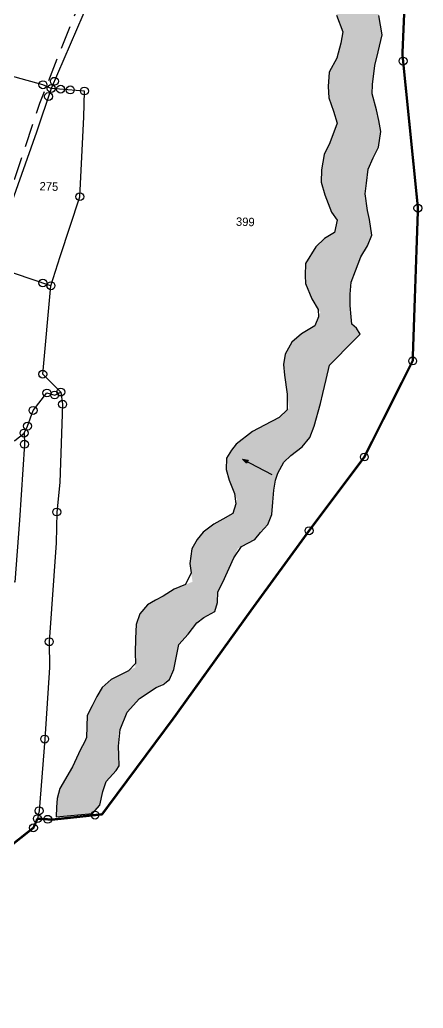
# Model space of a CAD drawing. Header units: metres. Extents: x 289031 to 292295, y 2093397 to 2100710.
# Drawn here: x 291345 to 291803, y 2095040 to 2096164 of the extents above; entities that cross this region are included whole.
import ezdxf
from ezdxf.enums import TextEntityAlignment as Align

# ---------------------------------------------------------------- set-up
doc = ezdxf.new("R2010")
doc.units = ezdxf.units.M
doc.header["$MEASUREMENT"] = 0
doc.linetypes.add('DASHED', pattern=[0.75, 0.5, -0.25])
for name, color, linetype in [('LINE_FOOTPATH', 1, 'DASHED'), ('POLY_HATCH', 12, 'Continuous'), ('POLY_PARCEL', 6, 'Continuous'), ('SYM_ARROW', 1, 'Continuous'), ('SYM_STONE', 1, 'Continuous'), ('TEXT_PARCEL', 7, 'Continuous'), ('V_BOUND_LINE', 7, 'Continuous')]:
    doc.layers.add(name, color=color, linetype=linetype)
doc.styles.add('TEXT_MAP', font='KRDEV050.TTF', dxfattribs={"height": 1.8})

# ---------------------------------------------------------------- blocks, each defined once
blk = doc.blocks.new('STONE')
blk.add_circle((0, 0), 0.851)
blk = doc.blocks.new('ARROWASPECT')
h = blk.add_hatch(color=256)
h.paths.add_polyline_path([(2.85, -2.85), (3.72, -1.98), (0, 0)])
h.paths.add_polyline_path([(0, 0), (1.98, -3.72), (2.85, -2.85)])
for points in [[(0, 0), (17.15, -17.15)], [(0, 0), (1.98, -3.72)], [(0, 0), (3.72, -1.98)], [(3.72, -1.98), (1.98, -3.72)]]:
    blk.add_lwpolyline(points)
blk = doc.blocks.new('DS')
at = {"layer": 'POLY_HATCH'}
h = blk.add_hatch(dxfattribs=at)
h.set_pattern_fill('ZIGZAG', color=256, scale=10, style=0)
h.set_pattern_definition([(0, (-5833.5924, 8966.3008), (1.25, 1.25), [1.25, -1.25]), (90, (-5832.3424, 8966.3008), (-1.25, 1.25), [1.25, -1.25])])
h.paths.add_polyline_path([(-5317.07, 9460.95), (-5315.2, 9466.28), (-5313.78, 9468.87), (-5312.92, 9471.19), (-5313.53, 9474.48), (-5314.71, 9479.19), (-5314.39, 9482.28), (-5314.14, 9485.33), (-5312.01, 9490.67), (-5311.7, 9493.5), (-5312.19, 9495.81), (-5312.8, 9498.13), (-5313.91, 9502), (-5313.41, 9507.64), (-5312.8, 9510.57), (-5312.07, 9514.22), (-5312.91, 9518.34), (-5313.19, 9522.76), (-5312.46, 9529.35), (-5312.58, 9531.66), (-5312.82, 9533.13), (-5313.31, 9536.05), (-5314.17, 9537.51), (-5315.26, 9539.22), (-5316.12, 9542.98), (-5315.75, 9547.39), (-5315.87, 9550.56), (-5316.48, 9553.24), (-5317.21, 9556.41), (-5318.31, 9559.21), (-5319.57, 9562.29), (-5321.02, 9568.65), (-5321.85, 9570.55), (-5322.95, 9572.75), (-5324.77, 9575.4), (-5325.39, 9578.11), (-5325.75, 9580.79), (-5326, 9582.26), (-5327.58, 9584.57), (-5330.63, 9588.23), (-5334.64, 9592.5), (-5336.07, 9596.24), (-5336.36, 9596.76), (-5337.82, 9597.86), (-5339.04, 9597.98), (-5341.73, 9597.37), (-5342.58, 9596.15), (-5342.58, 9593.96), (-5342.34, 9591.28), (-5341.48, 9588.96), (-5340.02, 9586.16), (-5337.03, 9582.74), (-5334.18, 9579.32), (-5332.21, 9574.94), (-5331.6, 9572.62), (-5330.39, 9569.7), (-5329.65, 9568.48), (-5326.97, 9565.8), (-5326.97, 9561.29), (-5326.85, 9558.36), (-5326.12, 9556.29), (-5325.14, 9553.97), (-5323.31, 9551.9), (-5322.34, 9548.73), (-5322.46, 9545.19), (-5323.68, 9541.66), (-5322.46, 9539.1), (-5321.48, 9536.17), (-5319.92, 9532.61), (-5321.97, 9528.86), (-5322.34, 9526.79), (-5322.34, 9523.62), (-5321.95, 9518.15), (-5320.49, 9514.62), (-5321.25, 9509.53), (-5323.17, 9505.84), (-5323.3, 9502.79), (-5323.05, 9500.36), (-5321.03, 9495.19), (-5322.56, 9490.72), (-5323.66, 9488.16), (-5324.15, 9484.87), (-5324.15, 9482.19), (-5323.3, 9479.51), (-5321.71, 9475.85), (-5320.49, 9474.14), (-5320.98, 9471.46), (-5323.05, 9470.12), (-5324.88, 9468.29), (-5326.95, 9464.64), (-5326.95, 9462.08), (-5326.83, 9460.37), (-5325.37, 9457.08), (-5323.45, 9454.2), (-5324.52, 9451.35), (-5327.32, 9449.52), (-5329.39, 9447.69), (-5330.73, 9445.01), (-5330.98, 9442.81), (-5330.73, 9440.5), (-5329.46, 9433.5), (-5331.59, 9431.37), (-5334.64, 9429.66), (-5337.2, 9428.2), (-5340.62, 9425.4), (-5341.59, 9424.05), (-5342.57, 9422.35), (-5342.57, 9419.91), (-5341.84, 9417.59), (-5340.02, 9413.4), (-5340.86, 9410.52), (-5345.77, 9407.35), (-5347.08, 9406.26), (-5348.3, 9404.67), (-5349.4, 9402.6), (-5349.77, 9399.43), (-5349.04, 9395.57), (-5352.94, 9393.82), (-5355.25, 9392.24), (-5356.84, 9391.38), (-5358.55, 9390.29), (-5360.13, 9388.34), (-5360.86, 9386.02), (-5360.86, 9379.92), (-5360.7, 9376.82), (-5365.86, 9374.07), (-5367.69, 9372.24), (-5368.79, 9370.29), (-5370.74, 9366.15), (-5370.74, 9361.1), (-5371.96, 9358.83), (-5373.55, 9355.05), (-5376.11, 9350.3), (-5376.59, 9348.11), (-5376.72, 9346.28), (-5376.72, 9344.2), (-5368.91, 9345.18), (-5367.45, 9347.01), (-5366.43, 9351.89), (-5364.16, 9354.57), (-5363.55, 9355.54), (-5363.67, 9357.86), (-5363.94, 9362.23), (-5362.2, 9367.12), (-5359.64, 9370.17), (-5353.25, 9374.58), (-5352.45, 9376.63), (-5351.59, 9382), (-5349.64, 9384.31), (-5347.32, 9387.41), (-5344.03, 9389.31), (-5343.55, 9391.26), (-5343.55, 9393.58), (-5342.57, 9395.65), (-5339.55, 9403.02), (-5335.98, 9405.04), (-5333.15, 9408.72), (-5332.45, 9410.52), (-5332.21, 9415.68), (-5331.89, 9418.59), (-5330.05, 9422.26), (-5326.47, 9425.27), (-5324.89, 9427.35), (-5324.03, 9429.78), (-5322.81, 9434.66), (-5322.33, 9436.86), (-5321.11, 9442.95), (-5315.97, 9448.51), (-5314.75, 9449.86), (-5315.6, 9451.07), (-5316.67, 9452.01), (-5317.23, 9457.56)])
at = {"layer": 'LINE_FOOTPATH', "ltscale": 10, "flags": 128}
blk.add_lwpolyline([(-5371.41, 9534.99), (-5385.13, 9497.2), (-5393.97, 9467.06), (-5395.17, 9462.71), (-5399.52, 9455.95), (-5400.97, 9450.03), (-5402.3, 9431.31), (-5404.35, 9426.84), (-5406.18, 9420.28), (-5408.12, 9416.22), (-5409.96, 9409.47), (-5413.38, 9404.57), (-5418.19, 9399.95), (-5421.7, 9395.43), (-5418.47, 9382.03), (-5418.47, 9373.9), (-5419.11, 9369.31), (-5421.33, 9356.19), (-5425.21, 9338.54), (-5426.88, 9327.17), (-5430.11, 9315.35), (-5432.33, 9305.83), (-5433.53, 9286.53), (-5433.26, 9274.8), (-5420.97, 9272.67), (-5416.44, 9273.97), (-5412.15, 9275.43)], dxfattribs=at)
at = {"layer": 'POLY_HATCH'}
blk.add_lwpolyline([(-5321.95, 9518.15), (-5320.49, 9514.62), (-5320.86, 9512.18), (-5321.59, 9508.89), (-5323.17, 9505.84), (-5323.3, 9502.79), (-5323.05, 9500.36), (-5321.95, 9497.55), (-5321.1, 9494.99), (-5322.56, 9490.72), (-5323.66, 9488.16), (-5324.15, 9484.87), (-5324.15, 9482.19), (-5323.3, 9479.51), (-5321.71, 9475.85), (-5320.49, 9474.14), (-5320.98, 9471.46), (-5323.05, 9470.12), (-5324.88, 9468.29), (-5326.95, 9464.64), (-5326.95, 9462.08), (-5326.83, 9460.37), (-5325.37, 9457.08), (-5323.91, 9454.88), (-5323.78, 9453.3), (-5324.52, 9451.35), (-5327.32, 9449.52), (-5329.39, 9447.69), (-5330.73, 9445.01), (-5330.98, 9442.81), (-5330.73, 9440.5), (-5330, 9436.48), (-5329.89, 9433.08), (-5331.59, 9431.37), (-5334.64, 9429.66), (-5337.2, 9428.2), (-5340.62, 9425.4), (-5341.59, 9424.05), (-5342.57, 9422.35), (-5342.57, 9419.91), (-5341.84, 9417.59), (-5340.62, 9414.79), (-5340.25, 9412.6), (-5340.86, 9410.52), (-5342.94, 9409.18), (-5344.89, 9408.08), (-5347.08, 9406.26), (-5348.3, 9404.67), (-5349.4, 9402.6), (-5349.77, 9399.43), (-5349.4, 9397.48), (-5350.5, 9394.92), (-5352.94, 9393.82), (-5355.25, 9392.24), (-5356.84, 9391.38), (-5358.55, 9390.29), (-5360.13, 9388.34), (-5360.86, 9386.02), (-5360.86, 9382.97), (-5360.86, 9379.92), (-5360.74, 9377.61), (-5362.2, 9376.02), (-5365.86, 9374.07), (-5367.69, 9372.24), (-5368.79, 9370.29), (-5369.76, 9368.22), (-5370.74, 9366.15), (-5370.74, 9361.39), (-5371.11, 9360.42), (-5371.96, 9358.83), (-5373.55, 9355.05), (-5376.11, 9350.3), (-5376.59, 9348.11), (-5376.72, 9346.28), (-5376.72, 9344.2), (-5368.91, 9345.18), (-5367.45, 9347.01), (-5366.84, 9349.93), (-5366.23, 9352.13), (-5364.16, 9354.57), (-5363.55, 9355.54), (-5363.67, 9357.86), (-5363.79, 9359.81), (-5363.55, 9363.34), (-5362.2, 9367.12), (-5359.64, 9370.17), (-5356.11, 9372.61), (-5354.64, 9373.34), (-5353.3, 9374.44), (-5352.45, 9376.63), (-5351.59, 9382), (-5349.64, 9384.31), (-5347.81, 9386.75), (-5346.35, 9387.97), (-5344.03, 9389.31), (-5343.55, 9391.26), (-5343.55, 9393.58), (-5342.57, 9395.65), (-5340.38, 9401.01), (-5338.79, 9403.45), (-5335.98, 9405.04), (-5334.77, 9406.62), (-5333.3, 9408.33), (-5332.45, 9410.52), (-5332.33, 9413.2), (-5332.2, 9415.76), (-5331.96, 9417.96), (-5331.47, 9419.42), (-5330.25, 9421.86), (-5328.79, 9423.32), (-5326.47, 9425.27), (-5324.89, 9427.35), (-5324.03, 9429.78), (-5322.81, 9434.66), (-5322.33, 9436.86), (-5321.72, 9439.9), (-5321.11, 9442.95), (-5315.97, 9448.51), (-5314.75, 9449.86), (-5315.6, 9451.07), (-5316.58, 9451.93), (-5316.82, 9453.51), (-5317.07, 9455.95), (-5317.19, 9458.39), (-5317.07, 9460.95), (-5316.21, 9463.39), (-5315.12, 9466.43), (-5313.78, 9468.87), (-5312.92, 9471.19), (-5313.53, 9474.48), (-5314.02, 9476.43), (-5314.63, 9479.97), (-5314.39, 9482.28), (-5314.14, 9485.33), (-5313.17, 9487.77), (-5312.07, 9490.09), (-5311.7, 9493.5), (-5312.19, 9495.81), (-5312.8, 9498.13), (-5313.78, 9501.54), (-5313.78, 9503.5), (-5313.41, 9507.64), (-5312.8, 9510.57), (-5312.07, 9514.22), (-5312.91, 9518.34)], dxfattribs=at)
at = {"layer": 'POLY_PARCEL'}
for points in [[(-5368.74, 9535.38), (-5371.02, 9529.76), (-5375.14, 9519.63), (-5382.68, 9500.49)], [(-5382.68, 9500.49), (-5384.5, 9501.24), (-5397.84, 9504.43), (-5415.77, 9508.24)], [(-5382.68, 9500.49), (-5385.57, 9490.98), (-5391.42, 9472.63), (-5394.54, 9462.9)], [(-5381.41, 9458.14), (-5379.65, 9464.45), (-5375.82, 9477.46), (-5375.52, 9494.54), (-5375.56, 9500.17), (-5382.68, 9500.49)], [(-5381.41, 9458.14), (-5393.19, 9461.7), (-5394.54, 9462.9)], [(-5378.6, 9435.4), (-5382.58, 9439.11), (-5381.41, 9458.14)], [(-5386.19, 9426.34), (-5385.5, 9427.86), (-5384.41, 9431.27), (-5381.56, 9435.1), (-5379.88, 9434.72), (-5378.6, 9435.4)], [(-5378.6, 9435.4), (-5378.11, 9432.79), (-5378.2, 9415.98), (-5378.65, 9409.62), (-5378.56, 9402.99), (-5379.38, 9381.73), (-5379.15, 9376.2), (-5379.7, 9360.8), (-5380.41, 9345.37)], [(-5401.11, 9430.32), (-5400.4, 9427.8), (-5399.09, 9425.78), (-5393.35, 9424.77), (-5390.01, 9424.47), (-5388.14, 9424.66), (-5386.19, 9426.34)], [(-5386.19, 9426.34), (-5386.04, 9423.94), (-5386.56, 9407.62), (-5387.16, 9394.31), (-5392.78, 9395.51), (-5396.91, 9396.26)], [(-5380.41, 9345.37), (-5380.71, 9343.67)]]:
    blk.add_lwpolyline(points, dxfattribs=at)
at = {"layer": 'V_BOUND_LINE', "const_width": 0.5}
for points in [[(-5380.71, 9343.67), (-5377.55, 9343.56), (-5366.88, 9345.04), (-5352.27, 9366.05), (-5336.13, 9390.07), (-5324.39, 9407.3), (-5313.03, 9423.5), (-5303.31, 9444.46), (-5303.21, 9477.27), (-5307.58, 9510.19), (-5307.18, 9544.43), (-5304.94, 9559.77), (-5317.95, 9574.25), (-5318.22, 9577.48)], [(-5390.86, 9322.36), (-5390.27, 9322.55), (-5388.94, 9330.2), (-5388.38, 9335.89), (-5381.52, 9341.68), (-5380.71, 9343.67)]]:
    blk.add_lwpolyline(points, dxfattribs=at)
at = {"layer": 'SYM_ARROW', "xscale": 0.2919687254953131, "yscale": 0.2919687254953131, "zscale": 0.2919687254953131, "rotation": 19.51122922274422}
blk.add_blockref('ARROWASPECT', (-5339.15, 9422.19), dxfattribs=at)
at = {"layer": 'SYM_STONE'}
for p in [(-5307.39, 9508.75), (-5384.5, 9501.24), (-5382.68, 9500.49), (-5382.06, 9502.05), (-5380.68, 9500.4), (-5378.59, 9500.3), (-5383.21, 9498.75), (-5375.56, 9500.17), (-5375.82, 9477.46), (-5303.21, 9477.27), (-5383.18, 9458.68), (-5381.41, 9458.14), (-5303.31, 9444.46), (-5382.58, 9439.11), (-5381.56, 9435.1), (-5379.88, 9434.72), (-5378.6, 9435.4), (-5378.11, 9432.79), (-5384.41, 9431.27), (-5386.19, 9426.34), (-5385.5, 9427.86), (-5386.04, 9423.94), (-5313.03, 9423.5), (-5378.65, 9409.62), (-5324.39, 9407.3), (-5379.38, 9381.73), (-5379.7, 9360.8), (-5380.41, 9345.37), (-5380.71, 9343.67), (-5378.51, 9343.6), (-5368.39, 9344.83), (-5381.52, 9341.68)]:
    blk.add_blockref('STONE', p, dxfattribs=at)
at = {"layer": 'TEXT_PARCEL', "style": 'TEXT_MAP'}
for s, p in [('275', (-5382.52, 9479.45)), ('399', (-5340.15, 9473.18))]:
    blk.add_text(s, height=1.8, dxfattribs=at).set_placement(p, align=Align.MIDDLE)

msp = doc.modelspace()

# ---------------------------------------------------------------- block references
at = {"xscale": 5.29474071062852, "yscale": 5.29474071062852, "zscale": 5.29474071062852, "rotation": 358.1979040305094}
msp.add_blockref('DS', (318284.6, 2044911.5), dxfattribs=at)

doc.saveas('drawing.dxf')
